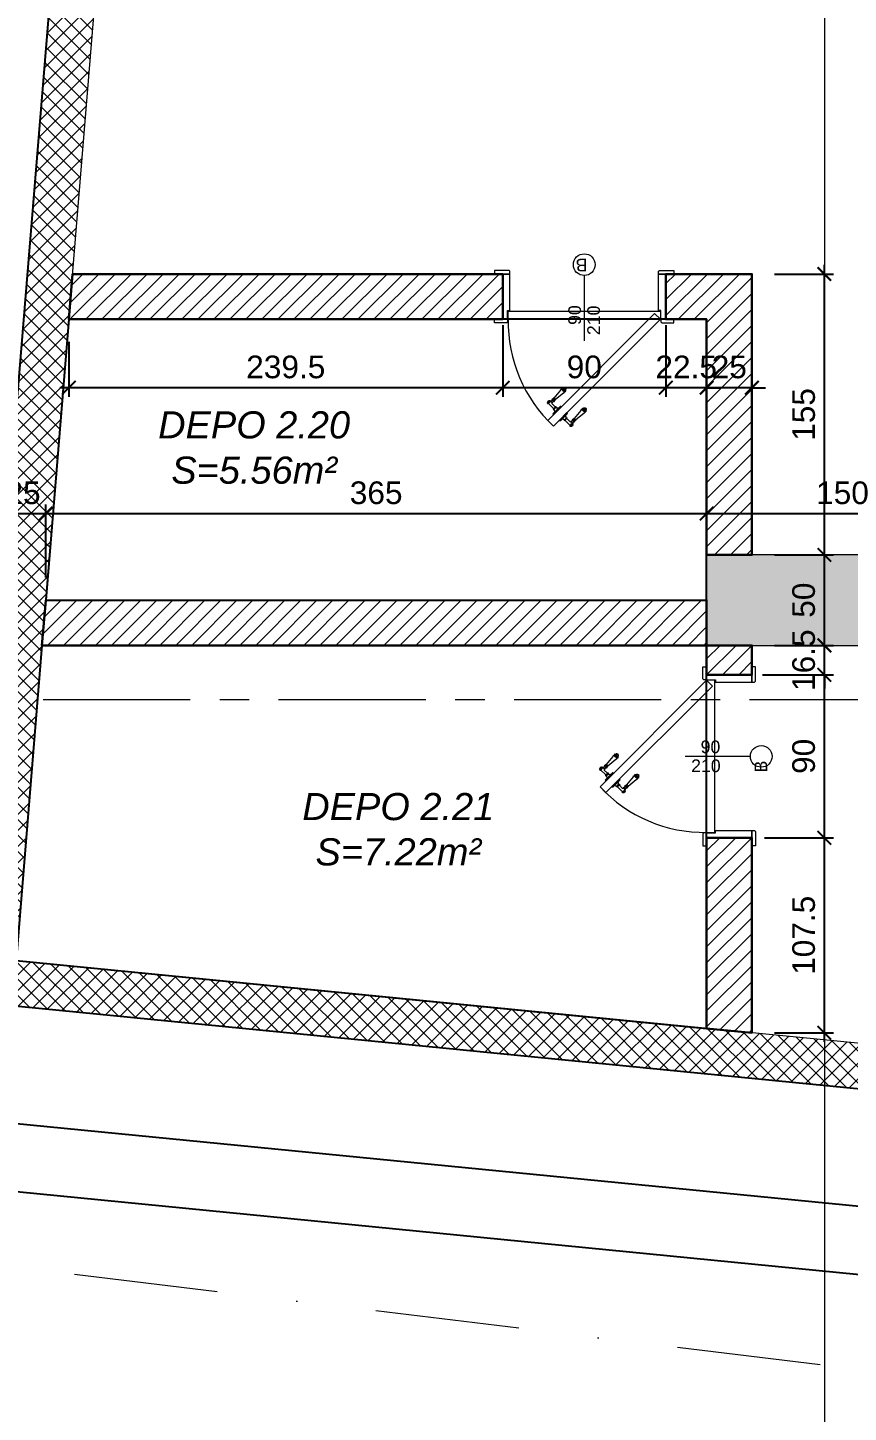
# Model space of a CAD drawing. Header units: centimetres. Extents: x 54080 to 59633, y -55119 to -48218.
# Drawn here: x 54498 to 54951, y -54491 to -53726 of the extents above; entities that cross this region are included whole.
import ezdxf

# ---------------------------------------------------------------- set-up
doc = ezdxf.new("R2010")
doc.units = ezdxf.units.CM
doc.header["$LTSCALE"] = 50
doc.header["$MEASUREMENT"] = 0
for name, pattern in [('23486-A01$0${ Chain Double-Dash }', [0]), ('AXES', [2, 1.25, -0.25, 0.25, -0.25]), ('CACHE', [0.375, 0.25, -0.125]), ('CONTINU', [0]), ('Dot & Dashed', [335.138881, 158.75, -88.194444, 0, -88.194437])]:
    doc.linetypes.add(name, pattern=pattern)
doc.layers.get('0').update_dxf_attribs({"color": 8})
for name, color, linetype in [('AXES', 10, 'AXES'), ('BETON COUPE', 3, 'CONTINU'), ('BORD', 5, 'Continuous'), ('COTE 50ème', 1, 'Continuous'), ('TEXTE', 7, 'Continuous')]:
    doc.layers.add(name, color=color, linetype=linetype)
for name, color, linetype, lineweight in [('BETON CACHE', 4, 'CACHE', 5), ('BETON HACHURE', 253, 'Continuous', 13), ('door', 44, 'Continuous', 5), ('MACONNERIE COUPE', 7, 'Continuous', 30), ('MACONNERIE HACHURE', 253, 'Continuous', 13)]:
    doc.layers.add(name, color=color, linetype=linetype, lineweight=lineweight)
doc.layers.add('FMULT', color=150, linetype='Continuous', plot=False)
doc.layers.add('HORS GEL', color=7, linetype='CACHE', lineweight=15, true_color=0x00661a)
doc.layers.add('PREFA MUR SUP TRAME', color=7, linetype='Continuous', true_color=0xd7c7ff)
doc.styles.add('GENERATED_STYLE_1', font='arial.ttf')
doc.styles.add('RS_TEXT_1.50', font='arial.ttf', dxfattribs={"height": 12.5})
doc.styles.add('RS_TXT_50', font='arial.ttf', dxfattribs={"height": 12.5})
doc.dimstyles.new('RS_50CM_LINEAIRE', dxfattribs={"dimscale": 5, "dimtxt": 12.5, "dimasz": 1.5, "dimexe": 1, "dimexo": 2.5, "dimgap": 1, "dimtad": 1, "dimdec": 1, "dimrnd": 0.5, "dimdsep": 46, "dimtxsty": 'RS_TXT_50', "dimblk1": 'ARCHTICK', "dimblk2": 'ARCHTICK', "dimsah": 1, "dimcen": 2.5, "dimdle": 1, "dimclrt": 4, "dimadec": 0, "dimazin": 2, "dimtfac": 1, "dimtdec": 1, "dimtix": 1, "dimtmove": 2, "dimatfit": 3, "dimfxl": 1, "dimtolj": 1, "dimtzin": 0, "dimarcsym": 0})

# ---------------------------------------------------------------- blocks, each defined once
blk = doc.blocks.new('A$C99aa3423')
at = {"layer": 'AXES', "lineweight": 5, "ltscale": 1.3}
blk.add_line((3195, -3235), (-1985, -3235), dxfattribs=at)
at = {"layer": 'HORS GEL', "linetype": '23486-A01$0${ Chain Double-Dash }', "ltscale": 1.2}
blk.add_line((-1265, -1195), (-1265, -4150), dxfattribs=at)
blk = doc.blocks.new('door900')
at = {"color": 0}
for p, q in [((-30, 3), (-30, 0)), ((30, 0), (-30, 0)), ((27, 6), (-27, 6)), ((-9.3, 67.7), (9.3, 67.7)), ((9.3, 65.2), (-9.3, 65.2)), ((-8.3, 22.3), (8.3, 22.3)), ((-8.3, 18.3), (8.3, 18.3)), ((-6.8, 71.5), (-6.8, 70.2)), ((-5.5, 71.5), (-6.8, 71.5)), ((-6.8, 70.2), (6.8, 70.2)), ((-6.8, 62.7), (-6.8, 24)), ((-6.8, 62.7), (6.8, 62.7)), ((-5.5, 71.5), (5.5, 71.5)), ((5.5, 71.5), (6.8, 71.5)), ((6.8, 71.5), (6.8, 70.2)), ((8.7, 62.7), (6.8, 62.7)), ((6.8, 49.1), (6.8, 24)), ((8.7, 50.9), (8.7, 50.9)), ((10.5, 56.8), (10.5, 62.5)), ((10.5, 56.8), (10.5, 51.1)), ((12.7, 56.8), (12.7, 62.5)), ((12.7, 56.8), (12.7, 51.1)), ((22.5, 63.8), (22.5, 49.8)), ((26.5, 56.8), (26.5, 63.8)), ((26.5, 63.8), (29.1, 63.8)), ((26.5, 63.8), (29.1, 63.8)), ((26.5, 56.8), (26.5, 49.8)), ((26.5, 49.8), (29.1, 49.8)), ((26.5, 49.8), (29.1, 49.8)), ((29.1, 63.8), (29.1, 62.8)), ((29.1, 62.8), (29.1, 56.8)), ((29.1, 50.8), (29.1, 56.8)), ((29.1, 50.8), (29.1, 49.8)), ((29.1, 49.8), (29.1, 49.8)), ((30, 3), (30, 0)), ((31.1, 62.8), (31.1, 56.8)), ((31.1, 50.8), (31.1, 56.8)), ((34.1, 56.8), (34.1, 62.8)), ((34.1, 62.8), (34.1, 56.8)), ((34.1, 50.8), (34.1, 56.8)), ((34.1, 56.8), (34.1, 50.8)), ((92.8, 68.1), (36.2, 62.8)), ((36.2, 56.8), (36.2, 62.8)), ((36.2, 56.8), (36.2, 50.8)), ((92.8, 45.5), (36.2, 50.8)), ((101.2, 67.3), (103.2, 68)), ((101.2, 56.8), (101.2, 67.3)), ((101.2, 56.8), (101.2, 46.3)), ((101.2, 46.3), (103.2, 45.7)), ((103.2, 68), (103.2, 67.7)), ((103.2, 56.8), (103.2, 68)), ((103.2, 56.8), (103.2, 46.3)), ((103.2, 45.9), (103.2, 45.7)), ((106.5, 68), (105.5, 67.3)), ((105.5, 56.8), (105.5, 67.3)), ((105.5, 56.8), (105.5, 46.3)), ((106.5, 45.7), (105.5, 46.3)), ((106.5, 56.8), (106.5, 68)), ((106.5, 56.8), (106.5, 45.7)), ((110.7, 68), (111.8, 67.3)), ((110.7, 56.8), (110.7, 68)), ((110.7, 56.8), (110.7, 45.7)), ((110.7, 45.7), (111.8, 46.3)), ((111.8, 56.8), (111.8, 67.3)), ((111.8, 66.2), (113.3, 66.2)), ((111.8, 56.8), (111.8, 46.3)), ((111.8, 47.5), (113.3, 47.5)), ((113.3, 56.8), (113.3, 66.2)), ((113.3, 56.8), (113.3, 47.5)), ((120.5, 56.8), (120.5, 58.6)), ((120.5, 56.8), (120.5, 55))]:
    blk.add_line(p, q, dxfattribs=at)
for centre, radius, start, end in [((-27, 3), 3, 90, 180), ((-6.8, 6), 6, 130.59085, 180), ((-16.6, 16.6), 8.41, 314.36895, 12.07048), ((-9.3, 66.5), 1.25, 90, 270), ((-8.3, 20.3), 2, 90, 270), ((-6.8, 67.7), 2.51, 90.11503, 179.88497), ((-6.8, 65.2), 2.51, 180.11503, 269.88497), ((-8.5, 24), 1.71, 275.05904, 359.78248), ((0, 64), 9.29, 53.41041, 126.58959), ((6.8, 67.7), 2.51, 0.11503, 89.88497), ((6.8, 65.2), 2.51, 270.11503, 359.88497), ((8.7, 49), 1.91, 88.74263, 178.1515), ((8.5, 24), 1.71, 180.21752, 264.94096), ((16.6, 16.6), 8.41, 167.92952, 225.63105), ((8.3, 20.3), 2, 270, 90), ((8.6, 64.9), 2.15, 272.7029, 297.61425), ((8.6, 48.8), 2.15, 62.38575, 87.2971), ((9.3, 66.5), 1.25, 270, 90), ((10, 62.5), 0.561, 3.70972, 127.96342), ((10, 51.1), 0.561, 232.03658, 356.29028), ((11.6, 62.5), 1.1, 0.01058, 179.98942), ((11.6, 51.1), 1.1, 180.01058, 359.98942), ((6.8, 6), 6, 0, 49.40915), ((16.7, 70.5), 8.83, 243.54662, 311.36941), ((16.7, 43.2), 8.83, 48.63059, 116.45338), ((24.5, 63.7), 2.01, 4.1469, 175.8531), ((24.5, 50), 2.01, 184.1469, 355.8531), ((27, 3), 3, 0, 90), ((30.1, 62.8), 1.03, 0, 180.00139), ((30.1, 50.8), 1.03, 179.99722, 0), ((32.6, 62.8), 1.48, 0, 180), ((32.6, 50.8), 1.48, 180, 0), ((35.2, 62.8), 1.03, 0, 180), ((32.6, 62.8), 1.48, 1.563306237032948e-10, 2.08440831604393e-10), ((35.2, 50.8), 1.03, 180, 0), ((93.1, 72.5), 4.4, 266.39758, 315.64683), ((93.1, 41.1), 4.4, 44.35317, 93.60242), ((98.3, 67.4), 2.89, 358.3861, 135.64683), ((98.3, 46.2), 2.89, 224.35317, 1.6139), ((104.3, 67.6), 1.15, 170.91403, 348.10194), ((104.3, 46.1), 1.15, 11.89806, 189.08597), ((108.6, 68), 2.1, 0, 180), ((108.6, 45.7), 2.1, 180, 0), ((115.5, 62.5), 2.84, 13.45677, 140.49526), ((115.5, 51.2), 2.84, 219.50474, 346.54323), ((127.9, 65.2), 9.88, 191.99914, 221.67574), ((127.9, 48.5), 9.88, 138.32426, 168.00086), ((120.5, 56.8), 1.79, 0, 90), ((120.5, 56.8), 1.79, 270, 0)]:
    blk.add_arc(centre, radius, start, end, dxfattribs=at)
blk = doc.blocks.new('_ArchTick')
at = {"color": 0, "linetype": 'ByBlock', "const_width": 0.15}
blk.add_lwpolyline([(-0.5, -0.5), (0.5, 0.5)], dxfattribs=at)
blk = doc.blocks.new('*D1092')
at = {"layer": 'COTE 50ème', "color": 0, "lineweight": -2, "ltscale": 0.5, "transparency": 16777216}
for p, q in [((54482.77, -54029.54), (54482.77, -53989.51)), ((54507.83, -54029.86), (54507.83, -53989.51)), ((54482.77, -53994.51), (54475.27, -53994.51)), ((54482.77, -53994.51), (54507.83, -53994.51)), ((54507.83, -53994.51), (54515.33, -53994.51))]:
    blk.add_line(p, q, dxfattribs=at)
at = {"layer": 'Defpoints', "color": 0, "ltscale": 0.5, "transparency": 16777216}
for p in [(54507.83, -53994.51), (54482.77, -54042.04), (54507.83, -54042.36)]:
    blk.add_point(p, dxfattribs=at)
at = {"layer": 'COTE 50ème', "color": 0, "lineweight": -2, "ltscale": 0.5, "transparency": 16777216, "xscale": 7.5, "yscale": 7.5, "zscale": 7.5}
blk.add_blockref('_ArchTick', (54482.77, -53994.51), dxfattribs=at)
at = {"layer": 'COTE 50ème', "color": 0, "lineweight": -2, "ltscale": 0.5, "transparency": 16777216, "xscale": 7.5, "yscale": 7.5, "zscale": 7.5, "rotation": 180}
blk.add_blockref('_ArchTick', (54507.83, -53994.51), dxfattribs=at)
at = {"layer": 'COTE 50ème', "color": 4, "ltscale": 0.5, "transparency": 16777216, "insert": (54495.3, -53983.13), "char_height": 12.5, "attachment_point": 5, "style": 'RS_TXT_50'}
blk.add_mtext('\\A1;25', dxfattribs=at)
blk = doc.blocks.new('*D1093')
at = {"layer": 'COTE 50ème', "color": 0, "lineweight": -2, "ltscale": 0.5, "transparency": 16777216}
for p, q in [((54507.83, -54029.86), (54507.83, -53989.51)), ((54872.67, -54004.86), (54872.67, -53989.51)), ((54502.83, -53994.51), (54877.67, -53994.51))]:
    blk.add_line(p, q, dxfattribs=at)
at = {"layer": 'Defpoints', "color": 0, "ltscale": 0.5, "transparency": 16777216}
for p in [(54872.67, -53994.51), (54872.67, -54017.36), (54507.83, -54042.36)]:
    blk.add_point(p, dxfattribs=at)
at = {"layer": 'COTE 50ème', "color": 0, "lineweight": -2, "ltscale": 0.5, "transparency": 16777216, "xscale": 7.5, "yscale": 7.5, "zscale": 7.5, "rotation": 180}
blk.add_blockref('_ArchTick', (54507.83, -53994.51), dxfattribs=at)
at = {"layer": 'COTE 50ème', "color": 0, "lineweight": -2, "ltscale": 0.5, "transparency": 16777216, "xscale": 7.5, "yscale": 7.5, "zscale": 7.5}
blk.add_blockref('_ArchTick', (54872.67, -53994.51), dxfattribs=at)
at = {"layer": 'COTE 50ème', "color": 4, "ltscale": 0.5, "transparency": 16777216, "insert": (54690.25, -53983.12), "char_height": 12.5, "attachment_point": 5, "style": 'RS_TXT_50'}
blk.add_mtext('\\A1;365', dxfattribs=at)
blk = doc.blocks.new('*D1094')
at = {"layer": 'COTE 50ème', "color": 0, "lineweight": -2, "ltscale": 0.5, "transparency": 16777216}
for p, q in [((54872.67, -54004.86), (54872.67, -53989.51)), ((55022.67, -54004.86), (55022.67, -53989.51)), ((54867.67, -53994.51), (55027.67, -53994.51))]:
    blk.add_line(p, q, dxfattribs=at)
at = {"layer": 'Defpoints', "color": 0, "ltscale": 0.5, "transparency": 16777216}
for p in [(55022.67, -53994.51), (54872.67, -54017.36), (55022.67, -54017.36)]:
    blk.add_point(p, dxfattribs=at)
at = {"layer": 'COTE 50ème', "color": 0, "lineweight": -2, "ltscale": 0.5, "transparency": 16777216, "xscale": 7.5, "yscale": 7.5, "zscale": 7.5, "rotation": 180}
blk.add_blockref('_ArchTick', (54872.67, -53994.51), dxfattribs=at)
at = {"layer": 'COTE 50ème', "color": 0, "lineweight": -2, "ltscale": 0.5, "transparency": 16777216, "xscale": 7.5, "yscale": 7.5, "zscale": 7.5}
blk.add_blockref('_ArchTick', (55022.67, -53994.51), dxfattribs=at)
at = {"layer": 'COTE 50ème', "color": 4, "ltscale": 0.5, "transparency": 16777216, "insert": (54947.67, -53983.13), "char_height": 12.5, "attachment_point": 5, "style": 'RS_TXT_50'}
blk.add_mtext('\\A1;150', dxfattribs=at)
blk = doc.blocks.new('*D1218')
at = {"layer": 'COTE 50ème', "color": 0, "lineweight": -2, "ltscale": 0.5, "transparency": 16777216}
for p, q in [((54937.67, -54286.34), (54937.67, -54168.63)), ((54904.71, -54173.63), (54942.67, -54173.63)), ((54910.17, -54281.34), (54942.67, -54281.34))]:
    blk.add_line(p, q, dxfattribs=at)
at = {"layer": 'Defpoints', "color": 0, "ltscale": 0.5, "transparency": 16777216}
for p in [(54892.21, -54173.63), (54937.67, -54173.63), (54897.67, -54281.34)]:
    blk.add_point(p, dxfattribs=at)
at = {"layer": 'COTE 50ème', "color": 0, "lineweight": -2, "ltscale": 0.5, "transparency": 16777216, "xscale": 7.5, "yscale": 7.5, "zscale": 7.5}
for p, rotation in [((54937.67, -54173.63), 90), ((54937.67, -54281.34), 270)]:
    blk.add_blockref('_ArchTick', p, dxfattribs=dict(at, rotation=rotation))
at = {"layer": 'COTE 50ème', "color": 4, "ltscale": 0.5, "transparency": 16777216, "insert": (54926.29, -54227.48), "char_height": 12.5, "attachment_point": 5, "rotation": 90, "style": 'RS_TXT_50'}
blk.add_mtext('\\A1;107.5', dxfattribs=at)
blk = doc.blocks.new('*D1219')
at = {"layer": 'COTE 50ème', "color": 0, "lineweight": -2, "ltscale": 0.5, "transparency": 16777216}
for p, q in [((54903.6, -54083.63), (54942.67, -54083.63)), ((54937.67, -54178.63), (54937.67, -54078.63)), ((54904.71, -54173.63), (54942.67, -54173.63))]:
    blk.add_line(p, q, dxfattribs=at)
at = {"layer": 'Defpoints', "color": 0, "ltscale": 0.5, "transparency": 16777216}
for p in [(54891.1, -54083.63), (54937.67, -54083.63), (54892.21, -54173.63)]:
    blk.add_point(p, dxfattribs=at)
at = {"layer": 'COTE 50ème', "color": 0, "lineweight": -2, "ltscale": 0.5, "transparency": 16777216, "xscale": 7.5, "yscale": 7.5, "zscale": 7.5}
for p, rotation in [((54937.67, -54083.63), 90), ((54937.67, -54173.63), 270)]:
    blk.add_blockref('_ArchTick', p, dxfattribs=dict(at, rotation=rotation))
at = {"layer": 'COTE 50ème', "color": 4, "ltscale": 0.5, "transparency": 16777216, "insert": (54926.29, -54128.63), "char_height": 12.5, "attachment_point": 5, "rotation": 90, "style": 'RS_TXT_50'}
blk.add_mtext('\\A1;90', dxfattribs=at)
blk = doc.blocks.new('*D1220')
at = {"layer": 'COTE 50ème', "color": 0, "lineweight": -2, "ltscale": 0.5, "transparency": 16777216}
for p, q in [((54937.67, -54067.36), (54937.67, -54059.86)), ((54910.17, -54067.36), (54942.67, -54067.36)), ((54937.67, -54083.63), (54937.67, -54067.36)), ((54903.6, -54083.63), (54942.67, -54083.63)), ((54937.67, -54083.63), (54937.67, -54091.13))]:
    blk.add_line(p, q, dxfattribs=at)
at = {"layer": 'Defpoints', "color": 0, "ltscale": 0.5, "transparency": 16777216}
for p in [(54897.67, -54067.36), (54937.67, -54067.36), (54891.1, -54083.63)]:
    blk.add_point(p, dxfattribs=at)
at = {"layer": 'COTE 50ème', "color": 0, "lineweight": -2, "ltscale": 0.5, "transparency": 16777216, "xscale": 7.5, "yscale": 7.5, "zscale": 7.5}
for p, rotation in [((54937.67, -54067.36), 270), ((54937.67, -54083.63), 90)]:
    blk.add_blockref('_ArchTick', p, dxfattribs=dict(at, rotation=rotation))
at = {"layer": 'COTE 50ème', "color": 4, "ltscale": 0.5, "transparency": 16777216, "insert": (54926.29, -54075.5), "char_height": 12.5, "attachment_point": 5, "rotation": 90, "style": 'RS_TXT_50'}
blk.add_mtext('\\A1;16.5', dxfattribs=at)
blk = doc.blocks.new('*D1221')
at = {"layer": 'COTE 50ème', "color": 0, "lineweight": -2, "ltscale": 0.5, "transparency": 16777216}
for p, q in [((54937.67, -54072.36), (54937.67, -54012.36)), ((54910.17, -54017.36), (54942.67, -54017.36)), ((54910.17, -54067.36), (54942.67, -54067.36))]:
    blk.add_line(p, q, dxfattribs=at)
at = {"layer": 'Defpoints', "color": 0, "ltscale": 0.5, "transparency": 16777216}
for p in [(54897.67, -54017.36), (54937.67, -54017.36), (54897.67, -54067.36)]:
    blk.add_point(p, dxfattribs=at)
at = {"layer": 'COTE 50ème', "color": 0, "lineweight": -2, "ltscale": 0.5, "transparency": 16777216, "xscale": 7.5, "yscale": 7.5, "zscale": 7.5}
for p, rotation in [((54937.67, -54017.36), 90), ((54937.67, -54067.36), 270)]:
    blk.add_blockref('_ArchTick', p, dxfattribs=dict(at, rotation=rotation))
at = {"layer": 'COTE 50ème', "color": 4, "ltscale": 0.5, "transparency": 16777216, "insert": (54926.29, -54042.36), "char_height": 12.5, "attachment_point": 5, "rotation": 90, "style": 'RS_TXT_50'}
blk.add_mtext('\\A1;50', dxfattribs=at)
blk = doc.blocks.new('*D1222')
at = {"layer": 'COTE 50ème', "color": 0, "lineweight": -2, "ltscale": 0.5, "transparency": 16777216}
for p, q in [((54910.17, -53862.22), (54942.67, -53862.22)), ((54937.67, -54022.36), (54937.67, -53857.22)), ((54910.17, -54017.36), (54942.67, -54017.36))]:
    blk.add_line(p, q, dxfattribs=at)
at = {"layer": 'Defpoints', "color": 0, "ltscale": 0.5, "transparency": 16777216}
for p in [(54897.67, -53862.22), (54937.67, -53862.22), (54897.67, -54017.36)]:
    blk.add_point(p, dxfattribs=at)
at = {"layer": 'COTE 50ème', "color": 0, "lineweight": -2, "ltscale": 0.5, "transparency": 16777216, "xscale": 7.5, "yscale": 7.5, "zscale": 7.5}
for p, rotation in [((54937.67, -53862.22), 90), ((54937.67, -54017.36), 270)]:
    blk.add_blockref('_ArchTick', p, dxfattribs=dict(at, rotation=rotation))
at = {"layer": 'COTE 50ème', "color": 4, "ltscale": 0.5, "transparency": 16777216, "insert": (54926.29, -53939.79), "char_height": 12.5, "attachment_point": 5, "rotation": 90, "style": 'RS_TXT_50'}
blk.add_mtext('\\A1;155', dxfattribs=at)
blk = doc.blocks.new('*D1223')
at = {"layer": 'COTE 50ème', "color": 0, "lineweight": -2, "ltscale": 0.5, "transparency": 16777216}
for p, q in [((54872.67, -53899.72), (54872.67, -53930.01)), ((54897.67, -53902.69), (54897.67, -53930.01)), ((54872.67, -53925.01), (54865.17, -53925.01)), ((54897.67, -53925.01), (54872.67, -53925.01)), ((54897.67, -53925.01), (54905.17, -53925.01))]:
    blk.add_line(p, q, dxfattribs=at)
at = {"layer": 'Defpoints', "color": 0, "ltscale": 0.5, "transparency": 16777216}
for p in [(54872.67, -53887.22), (54897.67, -53890.19), (54872.67, -53925.01)]:
    blk.add_point(p, dxfattribs=at)
at = {"layer": 'COTE 50ème', "color": 0, "lineweight": -2, "ltscale": 0.5, "transparency": 16777216, "xscale": 7.5, "yscale": 7.5, "zscale": 7.5}
blk.add_blockref('_ArchTick', (54872.67, -53925.01), dxfattribs=at)
at = {"layer": 'COTE 50ème', "color": 0, "lineweight": -2, "ltscale": 0.5, "transparency": 16777216, "xscale": 7.5, "yscale": 7.5, "zscale": 7.5, "rotation": 180}
blk.add_blockref('_ArchTick', (54897.67, -53925.01), dxfattribs=at)
at = {"layer": 'COTE 50ème', "color": 4, "ltscale": 0.5, "transparency": 16777216, "insert": (54885.17, -53913.62), "char_height": 12.5, "attachment_point": 5, "style": 'RS_TXT_50'}
blk.add_mtext('\\A1;25', dxfattribs=at)
blk = doc.blocks.new('*D1224')
at = {"layer": 'COTE 50ème', "color": 0, "lineweight": -2, "ltscale": 0.5, "transparency": 16777216}
for p, q in [((54850.13, -53890.47), (54850.13, -53930.01)), ((54872.67, -53899.72), (54872.67, -53930.01)), ((54850.13, -53925.01), (54842.63, -53925.01)), ((54872.67, -53925.01), (54850.13, -53925.01)), ((54872.67, -53925.01), (54880.17, -53925.01))]:
    blk.add_line(p, q, dxfattribs=at)
at = {"layer": 'Defpoints', "color": 0, "ltscale": 0.5, "transparency": 16777216}
for p in [(54850.13, -53877.97), (54872.67, -53887.22), (54850.13, -53925.01)]:
    blk.add_point(p, dxfattribs=at)
at = {"layer": 'COTE 50ème', "color": 0, "lineweight": -2, "ltscale": 0.5, "transparency": 16777216, "xscale": 7.5, "yscale": 7.5, "zscale": 7.5}
blk.add_blockref('_ArchTick', (54850.13, -53925.01), dxfattribs=at)
at = {"layer": 'COTE 50ème', "color": 0, "lineweight": -2, "ltscale": 0.5, "transparency": 16777216, "xscale": 7.5, "yscale": 7.5, "zscale": 7.5, "rotation": 180}
blk.add_blockref('_ArchTick', (54872.67, -53925.01), dxfattribs=at)
at = {"layer": 'COTE 50ème', "color": 4, "ltscale": 0.5, "transparency": 16777216, "insert": (54861.4, -53913.62), "char_height": 12.5, "attachment_point": 5, "style": 'RS_TXT_50'}
blk.add_mtext('\\A1;22.5', dxfattribs=at)
blk = doc.blocks.new('*D1225')
at = {"layer": 'COTE 50ème', "color": 0, "lineweight": -2, "ltscale": 0.5, "transparency": 16777216}
for p, q in [((54760.13, -53890.47), (54760.13, -53930.01)), ((54850.13, -53890.47), (54850.13, -53930.01)), ((54855.13, -53925.01), (54755.13, -53925.01))]:
    blk.add_line(p, q, dxfattribs=at)
at = {"layer": 'Defpoints', "color": 0, "ltscale": 0.5, "transparency": 16777216}
for p in [(54760.13, -53877.97), (54850.13, -53877.97), (54760.13, -53925.01)]:
    blk.add_point(p, dxfattribs=at)
at = {"layer": 'COTE 50ème', "color": 0, "lineweight": -2, "ltscale": 0.5, "transparency": 16777216, "xscale": 7.5, "yscale": 7.5, "zscale": 7.5, "rotation": 180}
blk.add_blockref('_ArchTick', (54760.13, -53925.01), dxfattribs=at)
at = {"layer": 'COTE 50ème', "color": 0, "lineweight": -2, "ltscale": 0.5, "transparency": 16777216, "xscale": 7.5, "yscale": 7.5, "zscale": 7.5}
blk.add_blockref('_ArchTick', (54850.13, -53925.01), dxfattribs=at)
at = {"layer": 'COTE 50ème', "color": 4, "ltscale": 0.5, "transparency": 16777216, "insert": (54805.13, -53913.62), "char_height": 12.5, "attachment_point": 5, "style": 'RS_TXT_50'}
blk.add_mtext('\\A1;90', dxfattribs=at)
blk = doc.blocks.new('*D1226')
at = {"layer": 'COTE 50ème', "color": 0, "lineweight": -2, "ltscale": 0.5, "transparency": 16777216}
for p, q in [((54760.13, -53890.47), (54760.13, -53930.01)), ((54520.58, -53899.72), (54520.58, -53930.01)), ((54765.13, -53925.01), (54515.58, -53925.01))]:
    blk.add_line(p, q, dxfattribs=at)
at = {"layer": 'Defpoints', "color": 0, "ltscale": 0.5, "transparency": 16777216}
for p in [(54760.13, -53877.97), (54520.58, -53887.22), (54520.58, -53925.01)]:
    blk.add_point(p, dxfattribs=at)
at = {"layer": 'COTE 50ème', "color": 0, "lineweight": -2, "ltscale": 0.5, "transparency": 16777216, "xscale": 7.5, "yscale": 7.5, "zscale": 7.5, "rotation": 180}
blk.add_blockref('_ArchTick', (54520.58, -53925.01), dxfattribs=at)
at = {"layer": 'COTE 50ème', "color": 0, "lineweight": -2, "ltscale": 0.5, "transparency": 16777216, "xscale": 7.5, "yscale": 7.5, "zscale": 7.5}
blk.add_blockref('_ArchTick', (54760.13, -53925.01), dxfattribs=at)
at = {"layer": 'COTE 50ème', "color": 4, "ltscale": 0.5, "transparency": 16777216, "insert": (54640.36, -53913.62), "char_height": 12.5, "attachment_point": 5, "style": 'RS_TXT_50'}
blk.add_mtext('\\A1;239.5', dxfattribs=at)
blk = doc.blocks.new('*D1387')
at = {"layer": 'COTE 50ème', "color": 0, "lineweight": -2, "ltscale": 0.5, "transparency": 16777216}
for p, q in [((54488.2, -54278.81), (54482.61, -54335.75)), ((55648.88, -54445.26), (54478.12, -54330.28)), ((55651.45, -54367.92), (55643.41, -54449.74))]:
    blk.add_line(p, q, dxfattribs=at)
at = {"layer": 'Defpoints', "color": 0, "ltscale": 0.5, "transparency": 16777216}
for p in [(54489.42, -54266.37), (54483.1, -54330.77), (55652.67, -54355.48)]:
    blk.add_point(p, dxfattribs=at)
at = {"layer": 'COTE 50ème', "color": 0, "lineweight": -2, "ltscale": 0.5, "transparency": 16777216, "xscale": 7.5, "yscale": 7.5, "zscale": 7.5}
for p, rotation in [((54483.1, -54330.77), 174.3913441653871), ((55643.9, -54444.77), 354.3913441653871)]:
    blk.add_blockref('_ArchTick', p, dxfattribs=dict(at, rotation=rotation))
at = {"layer": 'COTE 50ème', "color": 4, "ltscale": 0.5, "transparency": 16777216, "insert": (55064.61, -54376.44), "char_height": 12.5, "attachment_point": 5, "rotation": 354.39134, "style": 'RS_TXT_50'}
blk.add_mtext('\\A1;1166.5', dxfattribs=at)
blk = doc.blocks.new('*D1391')
at = {"layer": 'COTE 50ème', "color": 0, "lineweight": -2, "ltscale": 0.5, "transparency": 16777216}
for p, q in [((54463.32, -54276.36), (54454.07, -54370.55)), ((59272.58, -54838.72), (54449.58, -54365.08)), ((59276.37, -54749.02), (59267.12, -54843.21))]:
    blk.add_line(p, q, dxfattribs=at)
at = {"layer": 'Defpoints', "color": 0, "ltscale": 0.5, "transparency": 16777216}
for p in [(54464.54, -54263.92), (54454.56, -54365.57), (59277.59, -54736.58)]:
    blk.add_point(p, dxfattribs=at)
at = {"layer": 'COTE 50ème', "color": 0, "lineweight": -2, "ltscale": 0.5, "transparency": 16777216, "xscale": 7.5, "yscale": 7.5, "zscale": 7.5}
for p, rotation in [((54454.56, -54365.57), 174.3913441652517), ((59267.61, -54838.23), 354.3913441652516)]:
    blk.add_blockref('_ArchTick', p, dxfattribs=dict(at, rotation=rotation))
at = {"layer": 'COTE 50ème', "color": 4, "ltscale": 0.5, "transparency": 16777216, "insert": (56862.19, -54590.57), "char_height": 12.5, "attachment_point": 5, "rotation": 354.39134, "style": 'RS_TXT_50'}
blk.add_mtext('\\A1;4836', dxfattribs=at)
blk = doc.blocks.new('*D1398')
at = {"layer": 'COTE 50ème', "color": 0, "lineweight": -2, "ltscale": 0.5, "transparency": 16777216}
for p, q in [((54580.88, -52095.28), (54404.67, -54239.33)), ((54654.4, -52106.34), (54575.48, -52099.85)), ((54479.01, -54240.42), (54400.09, -54233.94))]:
    blk.add_line(p, q, dxfattribs=at)
at = {"layer": 'Defpoints', "color": 0, "ltscale": 0.5, "transparency": 16777216}
for p in [(54666.86, -52107.36), (54405.08, -54234.35), (54491.47, -54241.45)]:
    blk.add_point(p, dxfattribs=at)
at = {"layer": 'COTE 50ème', "color": 0, "lineweight": -2, "ltscale": 0.5, "transparency": 16777216, "xscale": 7.5, "yscale": 7.5, "zscale": 7.5}
for p, rotation in [((54580.47, -52100.26), 85.30167886990876), ((54405.08, -54234.35), 265.3016788699088)]:
    blk.add_blockref('_ArchTick', p, dxfattribs=dict(at, rotation=rotation))
at = {"layer": 'COTE 50ème', "color": 4, "ltscale": 0.5, "transparency": 16777216, "insert": (54481.43, -53166.37), "char_height": 12.5, "attachment_point": 5, "rotation": 85.30168, "style": 'RS_TXT_50'}
blk.add_mtext('\\A1;2141.5', dxfattribs=at)
blk = doc.blocks.new('*D1403')
at = {"layer": 'COTE 50ème', "color": 0, "lineweight": -2, "ltscale": 0.5, "transparency": 16777216}
for p, q in [((54749.74, -49513.65), (54359.63, -54260.32)), ((54841.37, -49526.19), (54744.35, -49518.22)), ((54452.08, -54262.9), (54355.06, -54254.92))]:
    blk.add_line(p, q, dxfattribs=at)
at = {"layer": 'Defpoints', "color": 0, "ltscale": 0.5, "transparency": 16777216}
for p in [(54853.83, -49527.22), (54360.04, -54255.33), (54464.54, -54263.92)]:
    blk.add_point(p, dxfattribs=at)
at = {"layer": 'COTE 50ème', "color": 0, "lineweight": -2, "ltscale": 0.5, "transparency": 16777216, "xscale": 7.5, "yscale": 7.5, "zscale": 7.5}
for p, rotation in [((54749.33, -49518.63), 85.30167751912303), ((54360.04, -54255.33), 265.301677519123)]:
    blk.add_blockref('_ArchTick', p, dxfattribs=dict(at, rotation=rotation))
at = {"layer": 'COTE 50ème', "color": 4, "ltscale": 0.5, "transparency": 16777216, "insert": (54543.34, -51886.05), "char_height": 12.5, "attachment_point": 5, "rotation": 85.30168, "style": 'RS_TXT_50'}
blk.add_mtext('\\A1;4752.5', dxfattribs=at)

msp = doc.modelspace()

# ---------------------------------------------------------------- hatches: boundary and pattern name
at = {"layer": 'BETON HACHURE', "transparency": 33554585}
h = msp.add_hatch(dxfattribs=at)
h.set_pattern_fill('ANSI37', color=256, scale=50, angle=270, style=0)
h.set_pattern_definition([(315, (861.459, 19655.393), (4.4194174, 4.4194174), []), (45, (861.459, 19655.393), (-4.4194174, 4.4194174), [])])
h.paths.add_polyline_path([(56357.67, -51847.22), (56382.67, -51847.22), (56382.67, -52172.22), (56357.67, -52172.22)], flags=0)
h.paths.add_polyline_path([(56357.67, -51847.22), (56382.67, -51847.22), (56382.67, -52172.22), (56357.67, -52172.22)], flags=0)
h.paths.add_polyline_path([(58537.67, -51987.36), (58537.67, -52037.36), (58617.67, -52037.36), (58617.67, -51987.36)], flags=0)
h.paths.add_polyline_path([(58157.67, -51987.36), (58157.67, -52037.36), (58237.67, -52037.36), (58237.67, -51987.36)], flags=0)
edge = h.paths.add_edge_path(flags=0)
edge.add_arc((58197.67, -50672.36), 40, 0, 360)
edge = h.paths.add_edge_path(flags=0)
edge.add_arc((58197.67, -49997.36), 40, 0, 360)
edge = h.paths.add_edge_path(flags=0)
edge.add_arc((58197.67, -51272.36), 40, 0, 360)
h.paths.add_polyline_path([(59277.67, -49527.22), (54853.83, -49527.22), (54464.54, -54263.92), (59277.59, -54736.58), (59277.67, -54713.51)])
edge = h.paths.add_edge_path(flags=0)
edge.add_arc((58197.67, -51272.36), 40, 0, 360)
h.paths.add_polyline_path([(56982.67, -49552.22), (56982.67, -49972.36), (57007.67, -49972.36), (57007.67, -49552.22), (58577.68, -49552.22), (58577.67, -50022.36), (58617.67, -50022.36), (58617.67, -49552.22), (59247.67, -49552.22), (59247.67, -51282.36), (58617.67, -51282.36), (58617.67, -50647.36), (58577.67, -50647.36), (58577.67, -51312.36), (59247.67, -51312.36), (59247.67, -52057.36), (58577.67, -52057.36), (58577.67, -53447.36), (58617.67, -53447.36), (58617.67, -52087.36), (59247.67, -52087.36), (59247.67, -54709.01), (58245.17, -54610.07), (58245.17, -54122.36), (58220.17, -54122.36), (58220.17, -54607.62), (56915.17, -54479.46), (56915.17, -54122.36), (56890.17, -54122.36), (56890.17, -54477.01), (55702.67, -54360.39), (55702.67, -54122.36), (55652.67, -54122.36), (55652.67, -54355.48), (54491.47, -54241.45), (54666.86, -52107.36), (54872.67, -52107.36), (54872.67, -52057.36), (54670.97, -52057.36), (54672.82, -52037.36), (54872.67, -52037.36), (54872.67, -51987.36), (54676.72, -51987.36), (54733.43, -51297.36), (54872.67, -51297.36), (54872.67, -51247.36), (54737.54, -51247.36), (54782.74, -50697.36), (54872.67, -50697.36), (54872.67, -50647.36), (54786.85, -50647.36), (54876.86, -49552.22), (55655.17, -49552.22), (55655.17, -49972.36), (55680.17, -49972.36), (55680.17, -49552.22)], flags=16)
h.paths.add_polyline_path([(58157.67, -51232.36), (58157.67, -51312.36), (58237.67, -51312.36), (58237.67, -51232.36)], flags=0)
at = {"layer": 'MACONNERIE HACHURE'}
h = msp.add_hatch(dxfattribs=at)
h.set_pattern_fill('ANSI31', color=256, scale=50, style=0)
h.paths.add_polyline_path([(54872.67, -54083.63), (54897.67, -54083.63), (54897.67, -54067.36), (54872.67, -54067.36)])
h.paths.add_polyline_path([(54760.13, -53887.22), (54520.58, -53887.22), (54522.64, -53862.22), (54760.13, -53862.22)])
h.paths.add_polyline_path([(54872.67, -54017.36), (54872.67, -53887.22), (54850.13, -53887.22), (54850.13, -53862.22), (54897.67, -53862.22), (54897.67, -54017.36)])
h.paths.add_polyline_path([(54872.67, -54173.63), (54897.67, -54173.63), (54897.67, -54281.34), (54872.67, -54278.88)])
h.paths.add_polyline_path([(54505.78, -54067.36), (54507.82, -54042.46), (54872.67, -54042.36), (54872.67, -54067.36)])
h.paths.add_polyline_path([(58577.67, -52057.36), (58597.67, -52057.36), (58597.67, -52037.36), (58577.67, -52037.36)])
h.paths.add_polyline_path([(55842.67, -50672.36), (56202.67, -50672.36), (56202.67, -50647.36), (55842.67, -50647.36)])
h.paths.add_polyline_path([(55752.67, -50672.36), (55742.67, -50672.36), (55742.67, -50647.36), (55752.67, -50647.36)])
h.paths.add_polyline_path([(57077.67, -53447.36), (57437.67, -53447.36), (57437.67, -53422.36), (57077.67, -53422.36)])
h.paths.add_polyline_path([(56987.67, -53447.36), (56977.67, -53447.36), (56977.67, -53422.36), (56987.67, -53422.36)])
h.paths.add_polyline_path([(58777.67, -49872.22), (58777.67, -49882.22), (58757.67, -49882.22), (58757.67, -49872.22), (58717.67, -49872.22), (58717.67, -49852.22), (59252.67, -49852.22), (59252.67, -49872.22)])
h.paths.add_polyline_path([(58777.67, -50092.22), (58777.67, -50102.22), (58757.67, -50102.22), (58757.67, -49972.22), (58777.67, -49972.22), (58777.67, -50072.22), (59252.67, -50072.22), (59252.67, -50092.22)])
h.paths.add_polyline_path([(58777.67, -50312.22), (58777.67, -50322.22), (58757.67, -50322.22), (58757.67, -50192.22), (58777.67, -50192.22), (58777.67, -50292.22), (59252.67, -50292.22), (59252.67, -50312.22)])
h.paths.add_polyline_path([(58777.67, -50532.22), (58777.67, -50542.22), (58757.67, -50542.22), (58757.67, -50412.22), (58777.67, -50412.22), (58777.67, -50512.22), (59247.67, -50512.22), (59247.67, -50532.22)])
h.paths.add_polyline_path([(58757.67, -50762.22), (58757.67, -50632.22), (58777.67, -50632.22), (58777.67, -50732.22), (59252.67, -50732.22), (59252.67, -50752.22), (58777.67, -50752.22), (58777.67, -50762.22)])
h.paths.add_polyline_path([(58777.67, -50852.22), (58757.67, -50852.22), (58757.67, -50952.22), (58717.67, -50952.22), (58717.67, -50972.22), (59252.67, -50972.22), (59252.67, -50952.22), (58777.67, -50952.22)])
h.paths.add_polyline_path([(58627.67, -49872.22), (58617.67, -49872.22), (58617.67, -49852.22), (58627.67, -49852.22)])
h.paths.add_polyline_path([(58627.67, -50972.22), (58617.67, -50972.22), (58617.67, -50952.22), (58627.67, -50952.22)])
h.paths.add_polyline_path([(58577.67, -51947.36), (58597.67, -51947.36), (58597.67, -51987.36), (58577.67, -51987.36)])
h.paths.add_polyline_path([(58577.67, -51747.36), (58597.67, -51747.36), (58597.67, -51312.36), (58577.67, -51312.36)])
h.paths.add_polyline_path([(57052.67, -52057.36), (57072.67, -52057.36), (57072.67, -52037.36), (57052.67, -52037.36)])
h.paths.add_polyline_path([(56237.67, -52057.36), (56257.67, -52057.36), (56257.67, -52037.36), (56237.67, -52037.36)])
h.paths.add_polyline_path([(55707.67, -52087.36), (55727.67, -52087.36), (55727.67, -52037.36), (55707.67, -52037.36)])
h.paths.add_polyline_path([(55837.67, -52007.36), (56107.67, -52007.36), (56107.67, -51987.36), (55837.67, -51987.36)])
h.paths.add_polyline_path([(57072.67, -52107.36), (57342.67, -52107.36), (57342.67, -52087.36), (57072.67, -52087.36)])
h.paths.add_polyline_path([(56670.17, -51987.36), (56670.17, -52097.36), (56690.17, -52097.36), (56690.17, -52007.36), (56922.67, -52007.36), (56922.67, -51987.36)])
h.paths.add_polyline_path([(56670.17, -52297.36), (56690.17, -52297.36), (56690.17, -52217.36), (57047.67, -52217.36), (57047.67, -52197.36), (56690.17, -52197.36), (56690.17, -52187.36), (56670.17, -52187.36)])
h.paths.add_polyline_path([(56670.17, -52497.36), (56690.17, -52497.36), (56690.17, -52417.36), (57047.67, -52417.36), (57047.67, -52397.36), (56690.17, -52397.36), (56690.17, -52387.36), (56670.17, -52387.36)])
h.paths.add_polyline_path([(56510.17, -52797.36), (56510.17, -52787.36), (56490.17, -52787.36), (56490.17, -52797.36), (56257.67, -52797.36), (56257.67, -52817.36), (56942.67, -52817.36), (56942.67, -52797.36), (56690.17, -52797.36), (56690.17, -52787.36), (56670.17, -52787.36), (56670.17, -52797.36)])
h.paths.add_polyline_path([(56510.17, -52697.36), (56510.17, -52587.36), (56490.17, -52587.36), (56490.17, -52597.36), (56127.67, -52597.36), (56127.67, -52617.36), (56490.17, -52617.36), (56490.17, -52697.36)])
h.paths.add_polyline_path([(56510.17, -52497.36), (56510.17, -52387.36), (56490.17, -52387.36), (56490.17, -52397.36), (56127.67, -52397.36), (56127.67, -52417.36), (56490.17, -52417.36), (56490.17, -52497.36)])
h.paths.add_polyline_path([(56510.17, -52187.36), (56490.17, -52187.36), (56490.17, -52197.36), (56127.67, -52197.36), (56127.67, -52217.36), (56490.17, -52217.36), (56490.17, -52297.36), (56510.17, -52297.36)])
h.paths.add_polyline_path([(56510.17, -51977.36), (56490.17, -51977.36), (56490.17, -51987.36), (56257.67, -51987.36), (56257.67, -52007.36), (56490.17, -52007.36), (56490.17, -52097.36), (56510.17, -52097.36)])
h.paths.add_polyline_path([(56490.17, -51887.36), (56510.17, -51887.36), (56510.17, -51777.36), (56490.17, -51777.36), (56490.17, -51787.36), (56132.67, -51787.36), (56132.67, -51807.36), (56490.17, -51807.36)])
h.paths.add_polyline_path([(57437.67, -52777.36), (57462.67, -52777.36), (57462.67, -52797.36), (57437.67, -52797.36)])
h.paths.add_polyline_path([(56202.67, -51317.36), (56227.67, -51317.36), (56227.67, -51297.36), (56202.67, -51297.36)])
h.paths.add_polyline_path([(56107.67, -53323.39), (56127.67, -53323.39), (56127.67, -52847.36), (56107.67, -52847.36)])
h.paths.add_polyline_path([(55682.67, -53222.36), (55702.67, -53222.36), (55702.67, -52927.36), (55682.67, -52927.36)])
h.paths.add_polyline_path([(55786, -51192.36), (55742.67, -51192.36), (55742.67, -51152.36), (55786, -51152.36)])
h.paths.add_polyline_path([(55952.67, -51192.36), (55912.67, -51192.36), (55912.67, -51152.36), (55952.67, -51152.36)])
h.paths.add_polyline_path([(56159.34, -51192.36), (56202.67, -51192.36), (56202.67, -51152.36), (56159.34, -51152.36)])
h.paths.add_polyline_path([(55992.67, -51192.36), (56032.67, -51192.36), (56032.67, -51152.36), (55992.67, -51152.36)])
h.paths.add_polyline_path([(57394.34, -52902.36), (57437.67, -52902.36), (57437.67, -52942.36), (57394.34, -52942.36)])
h.paths.add_polyline_path([(57227.67, -52902.36), (57267.67, -52902.36), (57267.67, -52942.36), (57227.67, -52942.36)])
h.paths.add_polyline_path([(57021, -52902.36), (56977.67, -52902.36), (56977.67, -52942.36), (57021, -52942.36)])
h.paths.add_polyline_path([(57187.67, -52902.36), (57147.67, -52902.36), (57147.67, -52942.36), (57187.67, -52942.36)])
h.paths.add_polyline_path([(55941, -52412.36), (55917.67, -52412.36), (55917.67, -52392.36), (55941, -52392.36)])
h.paths.add_polyline_path([(56107.67, -52412.36), (56067.67, -52412.36), (56067.67, -52392.36), (56107.67, -52392.36)])
h.paths.add_polyline_path([(55726, -52412.36), (55702.67, -52412.36), (55702.67, -52392.36), (55726, -52392.36)])
h.paths.add_polyline_path([(55892.67, -52412.36), (55852.67, -52412.36), (55852.67, -52392.36), (55892.67, -52392.36)])
h.paths.add_polyline_path([(55682.67, -52518.36), (55702.67, -52518.36), (55702.67, -52412.36), (55682.67, -52412.36)])
h.paths.add_polyline_path([(55682.67, -52797.36), (55702.67, -52797.36), (55702.67, -52737.36), (55682.67, -52737.36)])
h.paths.add_polyline_path([(56107.67, -52797.36), (56127.67, -52797.36), (56127.67, -52412.36), (56107.67, -52412.36)])
h.paths.add_polyline_path([(57437.67, -52677.36), (57437.67, -52637.36), (57342.67, -52637.36), (57342.67, -52562.36), (57367.67, -52562.36), (57367.67, -52627.36), (57462.67, -52627.36), (57462.67, -52677.36)])
h.paths.add_polyline_path([(56202.67, -51417.36), (56202.67, -51457.36), (56107.67, -51457.36), (56107.67, -51532.36), (56132.67, -51532.36), (56132.67, -51482.36), (56202.67, -51482.36), (56202.67, -51578.36), (56490.17, -51578.36), (56490.17, -51687.36), (56510.17, -51687.36), (56510.17, -51558.36), (56227.67, -51558.36), (56227.67, -51417.36)])
h.paths.add_polyline_path([(55742.67, -51297.36), (55742.67, -51457.36), (55837.67, -51457.36), (55837.67, -51532.36), (55812.67, -51532.36), (55812.67, -51482.36), (55717.67, -51482.36), (55717.67, -51297.36)])
h.paths.add_polyline_path([(56107.67, -53343.36), (55702.67, -53343.36), (55702.67, -53343.36), (56107.67, -53343.36)])
h.paths.add_polyline_path([(56977.67, -52797.36), (56977.67, -52637.36), (57072.67, -52637.36), (57072.67, -52562.36), (57047.67, -52562.36), (57047.67, -52627.36), (56977.67, -52627.36), (56977.67, -52597.36), (56690.17, -52597.36), (56690.17, -52587.36), (56670.17, -52587.36), (56670.17, -52697.36), (56690.17, -52697.36), (56690.17, -52617.36), (56952.67, -52617.36), (56952.67, -52797.36)])
at = {"layer": 'PREFA MUR SUP TRAME'}
h = msp.add_hatch(color=256, dxfattribs=at)
h.paths.add_polyline_path([(57412.67, -51987.36), (57412.67, -52037.36), (57492.67, -52037.36), (57492.67, -51987.36)])
h.paths.add_polyline_path([(55702.67, -52412.36), (55682.67, -52412.36), (55682.67, -52087.36), (56127.67, -52087.36), (56127.67, -52412.36), (56107.67, -52412.36), (56107.67, -52107.36), (55917.67, -52107.36), (55917.67, -52412.36), (55892.67, -52412.36), (55892.67, -52107.36), (55702.67, -52107.36)])
h.paths.add_polyline_path([(55702.67, -52797.36), (55652.67, -52797.36), (55652.67, -52927.36), (55702.67, -52927.36)])
h.paths.add_polyline_path([(55022.67, -52847.36), (55022.67, -52797.36), (54872.67, -52797.36), (54872.67, -52847.36)])
h.paths.add_polyline_path([(55022.67, -53373.36), (55022.67, -53323.36), (54872.67, -53323.36), (54872.67, -53373.36)])
h.paths.add_polyline_path([(55702.67, -53222.36), (55652.67, -53222.36), (55652.67, -53372.36), (55702.67, -53372.36)])
h.paths.add_polyline_path([(55702.67, -53972.36), (55652.67, -53972.36), (55652.67, -54122.36), (55702.67, -54122.36)])
h.paths.add_polyline_path([(55022.67, -54067.36), (55022.67, -54017.36), (54872.67, -54017.36), (54872.67, -54067.36)])
h.paths.add_polyline_path([(55022.67, -52107.36), (55022.67, -52057.36), (54872.67, -52057.36), (54872.67, -52107.36)])
edge = h.paths.add_edge_path()
edge.add_arc((57452.67, -51272.36), 40, 0, 360)
edge = h.paths.add_edge_path()
edge.add_arc((57452.67, -50672.36), 40, 0, 360)
edge = h.paths.add_edge_path()
edge.add_arc((57572.67, -49997.36), 40, 0, 360)
h.paths.add_polyline_path([(56107.67, -53323.39), (56157.67, -53323.39), (56157.67, -53397.39), (56107.67, -53397.39)])

# ---------------------------------------------------------------- linework, layer by layer
at = {"layer": 'BETON CACHE', "color": 232, "linetype": 'Dot & Dashed', "ltscale": 0.01}
msp.add_lwpolyline([(59078.3, -54847.46), (57765.06, -54807.71), (54417.81, -54401.92), (54818.91, -49521.26), (58468.18, -49407.74), (59057.59, -49414.31)], close=True, dxfattribs=at)
at = {"layer": 'BETON COUPE', "lineweight": 5}
for points in [[(59277.67, -49527.22), (54853.83, -49527.22), (54464.54, -54263.92), (59277.59, -54736.58), (59277.67, -54713.51)], [(55022.67, -54067.36), (55022.67, -54017.36), (54872.67, -54017.36), (54872.67, -54067.36)]]:
    msp.add_lwpolyline(points, close=True, dxfattribs=at)
msp.add_lwpolyline([(56890.17, -54477.01), (55702.67, -54360.39), (55702.67, -54122.36), (55652.67, -54122.36), (55652.67, -54355.48), (54491.47, -54241.45), (54666.86, -52107.36), (54872.67, -52107.36), (54872.67, -52057.36), (54670.97, -52057.36), (54672.62, -52037.35), (54872.67, -52037.36), (54872.67, -51987.36), (54676.72, -51987.36), (54733.43, -51297.36), (54872.67, -51297.36), (54872.67, -51247.36)], dxfattribs=at)
at = {"layer": 'BORD'}
msp.add_lwpolyline([(59277.67, -54713.51), (59277.67, -49527.22), (54853.83, -49527.22), (54464.54, -54263.92), (59277.59, -54736.58)], close=True, dxfattribs=at)
at = {"layer": 'door'}
for p, q in [((54805.13, -53863.05), (54805.13, -53899.12)), ((54896.84, -54128.63), (54860.77, -54128.63))]:
    msp.add_line(p, q, dxfattribs=at)
for points in [[(54755.63, -53860.22), (54755.63, -53862.22), (54764.13, -53862.22), (54764.13, -53860.72), (54763.63, -53860.22)], [(54764.13, -53862.22), (54760.13, -53862.22), (54760.13, -53887.22), (54762.83, -53887.22), (54762.83, -53882.32), (54764.13, -53882.32), (54764.13, -53862.22)], [(54854.63, -53860.22), (54854.63, -53862.22), (54846.13, -53862.22), (54846.13, -53860.72), (54846.63, -53860.22)], [(54846.13, -53862.22), (54850.13, -53862.22), (54850.13, -53887.22), (54847.43, -53887.22), (54847.43, -53882.32), (54846.13, -53882.32), (54846.13, -53862.22)], [(54847.13, -53887.22), (54788.13, -53946.22), (54784.95, -53943.04), (54843.95, -53884.04)], [(54755.63, -53889.22), (54755.63, -53887.22), (54762.83, -53887.22), (54762.83, -53888.72), (54762.33, -53889.22)], [(54854.63, -53889.22), (54854.63, -53887.22), (54847.43, -53887.22), (54847.43, -53888.72), (54847.93, -53889.22)], [(54870.67, -54079.13), (54872.67, -54079.13), (54872.67, -54086.33), (54871.17, -54086.33), (54870.67, -54085.83)], [(54897.67, -54087.63), (54897.67, -54083.63), (54872.67, -54083.63), (54872.67, -54086.33), (54877.57, -54086.33), (54877.57, -54087.63), (54897.67, -54087.63)], [(54899.67, -54079.13), (54897.67, -54079.13), (54897.67, -54087.63), (54899.17, -54087.63), (54899.67, -54087.13)], [(54872.67, -54086.63), (54813.86, -54145.44), (54817.04, -54148.63), (54875.85, -54089.81)], [(54870.67, -54178.13), (54872.67, -54178.13), (54872.67, -54170.93), (54871.17, -54170.93), (54870.67, -54171.43)], [(54897.67, -54169.63), (54897.67, -54173.63), (54872.67, -54173.63), (54872.67, -54170.93), (54877.57, -54170.93), (54877.57, -54169.63), (54897.67, -54169.63)], [(54899.67, -54178.13), (54897.67, -54178.13), (54897.67, -54169.63), (54899.17, -54169.63), (54899.67, -54170.13)]]:
    msp.add_lwpolyline(points, close=True, dxfattribs=at)
at = {"layer": 'door', "ltscale": 3}
for points in [[(54847.13, -53887.22), (54763.13, -53887.22), (54763.13, -53882.72), (54847.13, -53882.72)], [(54872.67, -54086.63), (54872.67, -54170.63), (54877.17, -54170.63), (54877.17, -54086.63)]]:
    msp.add_lwpolyline(points, close=True, dxfattribs=at)
at = {"layer": 'door'}
for centre in [(54805.13, -53857.05), (54902.84, -54128.63)]:
    msp.add_circle(centre, 6, dxfattribs=at)
at = {"layer": 'door', "ltscale": 3}
for centre, radius, start, end in [((54841.46, -53888.83), 78.34, 178.82368, 227.1021), ((54871.31, -54092.52), 78.12, 222.64516, 270.99508)]:
    msp.add_arc(centre, radius, start, end, dxfattribs=at)
at = {"layer": 'FMULT', "ltscale": 0.5}
for points in [[(54520.58, -53887.22), (54507.83, -54042.36), (54872.67, -54042.36), (54872.67, -53887.22)], [(54505.77, -54067.46), (54491.47, -54241.45), (54872.67, -54278.88), (54872.67, -54067.36)]]:
    msp.add_lwpolyline(points, close=True, dxfattribs=at)
at = {"layer": 'MACONNERIE COUPE'}
for points in [[(54760.13, -53887.22), (54520.58, -53887.22), (54522.64, -53862.22), (54760.13, -53862.22)], [(54872.67, -54017.36), (54872.67, -53887.22), (54850.13, -53887.22), (54850.13, -53862.22), (54897.67, -53862.22), (54897.67, -54017.36)], [(54505.78, -54067.36), (54507.82, -54042.46), (54872.67, -54042.36), (54872.67, -54067.36)], [(54872.67, -54173.63), (54897.67, -54173.63), (54897.67, -54281.34), (54872.67, -54278.88)]]:
    msp.add_lwpolyline(points, close=True, dxfattribs=at)
at = {"layer": 'MACONNERIE COUPE', "ltscale": 0.5}
msp.add_lwpolyline([(54872.67, -54083.63), (54897.67, -54083.63), (54897.67, -54067.36), (54872.67, -54067.36)], close=True, dxfattribs=at)

# ---------------------------------------------------------------- block references
at = {"layer": 'door'}
for p, xscale, yscale, zscale, rotation in [((54790.25, -53937.73), 0.1, 0.1, 0.1, 44.99999999999984), ((54793.43, -53940.92), -0.09999999999999999, 0.09999999999999999, 0.09999999999999999, 225.0000000000001), ((54819.16, -54140.14), 0.1, 0.1, 0.1, 44.99999999999999), ((54822.34, -54143.32), -0.09999999999999999, 0.1, 0.1, 225.0000000000001)]:
    msp.add_blockref('door900', p, dxfattribs=dict(at, xscale=xscale, yscale=yscale, zscale=zscale, rotation=rotation))
at = {"layer": 'MACONNERIE COUPE', "lineweight": 5, "ltscale": 0.5}
msp.add_blockref('A$C99aa3423', (56202.67, -50862.36), dxfattribs=at)

# ---------------------------------------------------------------- texts
at = {"layer": 'door', "char_height": 7, "style": 'GENERATED_STYLE_1'}
for s, insert, attachment_point, rotation in [('\\A1;\\pt0;B', (54806.85, -53860.78), 1, 180), ('\\A1;\\pt0;90', (54803.42, -53879.46), 9, 90), ('\\A1;\\pt0;210', (54813.89, -53879.66), 9, 90), ('\\A1;\\pt0;B', (54899.11, -54130.97), 3, 90)]:
    msp.add_mtext(s, dxfattribs=dict(at, insert=insert, attachment_point=attachment_point, rotation=rotation))
at = {"layer": 'door', "char_height": 7, "attachment_point": 3, "style": 'GENERATED_STYLE_1'}
for s, insert in [('\\A1;\\pt0;90', (54880.23, -54119.86)), ('\\A1;\\pt0;210', (54880.42, -54130.34))]:
    msp.add_mtext(s, dxfattribs=dict(at, insert=insert))
at = {"layer": 'TEXTE', "char_height": 25, "width": 440.821, "attachment_point": 5, "style": 'RS_TEXT_1.50'}
for s, insert in [('{\\fArial|b0|i1|c0|p34;\\H0.6x;DEPO 2.20\\PS=5.56m²}', (54622.89, -53958.15)), ('{\\fArial|b0|i1|c0|p34;\\H0.6x;DEPO 2.21\\PS=7.22m²}', (54702.46, -54168.98))]:
    msp.add_mtext(s, dxfattribs=dict(at, insert=insert))

# ---------------------------------------------------------------- dimensions: what is measured, and where the dimension line sits
at = {"layer": 'COTE 50ème', "ltscale": 0.5}
for p1, distance, picture, middle in [((54853.83, -49527.22), -104.85, '*D1403', (54543.34, -51886.05)), ((59277.59, -54736.58), 102.14, '*D1391', (56862.19, -54590.57))]:
    dim = msp.add_aligned_dim(p1=p1, p2=(54464.54, -54263.92), distance=distance, dimstyle='RS_50CM_LINEAIRE', dxfattribs=at)
    dim.commit()
    dim.dimension.update_dxf_attribs({"geometry": picture, "text_midpoint": middle})
for base, p1, p2, angle, picture, middle in [((54405.08, -54234.35), (54666.86, -52107.36), (54491.47, -54241.45), 85.30168, '*D1398', (54481.43, -53166.37)), ((54937.67, -53862.22), (54897.67, -54017.36), (54897.67, -53862.22), 90, '*D1222', (54926.29, -53939.79)), ((54937.67, -54017.36), (54897.67, -54067.36), (54897.67, -54017.36), 90, '*D1221', (54926.29, -54042.36)), ((54937.67, -54067.36), (54891.1, -54083.63), (54897.67, -54067.36), 90, '*D1220', (54926.29, -54075.5)), ((54937.67, -54083.63), (54892.21, -54173.63), (54891.1, -54083.63), 90, '*D1219', (54926.29, -54128.63)), ((54937.67, -54173.63), (54897.67, -54281.34), (54892.21, -54173.63), 90, '*D1218', (54926.29, -54227.48)), ((54483.1, -54330.77), (55652.67, -54355.48), (54489.42, -54266.37), 354.39134, '*D1387', (55064.61, -54376.44))]:
    dim = msp.add_linear_dim(base=base, p1=p1, p2=p2, angle=angle, dimstyle='RS_50CM_LINEAIRE', dxfattribs=at)
    dim.commit()
    dim.dimension.update_dxf_attribs({"geometry": picture, "text_midpoint": middle})
for base, p1, p2, picture, middle in [((54520.5826, -53925.0062), (54760.1287, -53877.9716), (54520.5826, -53887.218), '*D1226', (54640.3556, -53913.6198)), ((54760.13, -53925.01), (54850.13, -53877.97), (54760.13, -53877.97), '*D1225', (54805.13, -53913.62)), ((54850.13, -53925.01), (54872.67, -53887.22), (54850.13, -53877.97), '*D1224', (54861.4, -53913.62)), ((54872.67, -53925.01), (54897.67, -53890.19), (54872.67, -53887.22), '*D1223', (54885.17, -53913.62)), ((54507.83, -53994.51), (54482.77, -54042.04), (54507.83, -54042.36), '*D1092', (54495.3, -53983.13)), ((54872.67, -53994.51), (54507.83, -54042.36), (54872.67, -54017.36), '*D1093', (54690.25, -53983.12)), ((55022.67, -53994.51), (54872.67, -54017.36), (55022.67, -54017.36), '*D1094', (54947.67, -53983.13))]:
    dim = msp.add_linear_dim(base=base, p1=p1, p2=p2, dimstyle='RS_50CM_LINEAIRE', dxfattribs=at)
    dim.commit()
    dim.dimension.update_dxf_attribs({"geometry": picture, "text_midpoint": middle})

doc.saveas('drawing.dxf')
